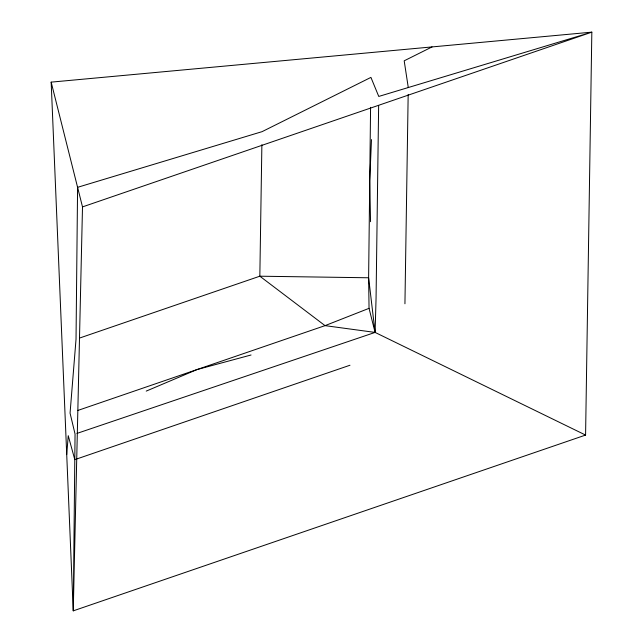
<?xml version="1.0" encoding="UTF-8"?>
<svg xmlns="http://www.w3.org/2000/svg" width="643" height="643" viewBox="0 0 643 643"><rect width="100%" height="100%" fill="white"/><g stroke="black" fill="none" stroke-linecap="round" stroke-linejoin="round"><path stroke-width="0.96" d="M370.577 107.325L368.616 277.776L369.05 308.335L375.094 332.415L585.58 435.07L591.833 32.15L51.167 82.135L73.246 610.85L585.58 435.07M378.639 105.484L376.059 298.288L375.094 332.415L76.959 433.414M261.878 144.707L259.836 276.201L325.036 325.639L375.094 332.415L368.616 277.776L259.836 276.201L79.82 337.969M404.937 303.777L408.168 94.545M82.505 206.901L73.246 610.85L75.054 434.057L70.063 413.119L76.027 339.263L77.586 187.322L262.079 131.654L370.923 77.393L378.759 96.442L591.833 32.15L82.505 206.901L51.167 82.135M371.485 139.579L369.733 180.812L370.553 221.682M66.719 454.593L68.246 435.689L74.797 459.649M432.04 46.923L404.19 60.812L408.273 87.536M146.226 391.105L196.951 369.588L251.043 354.992M369.05 308.335L325.036 325.639L77.586 410.539M75.745 459.319L349.969 365.24"/></g></svg>
